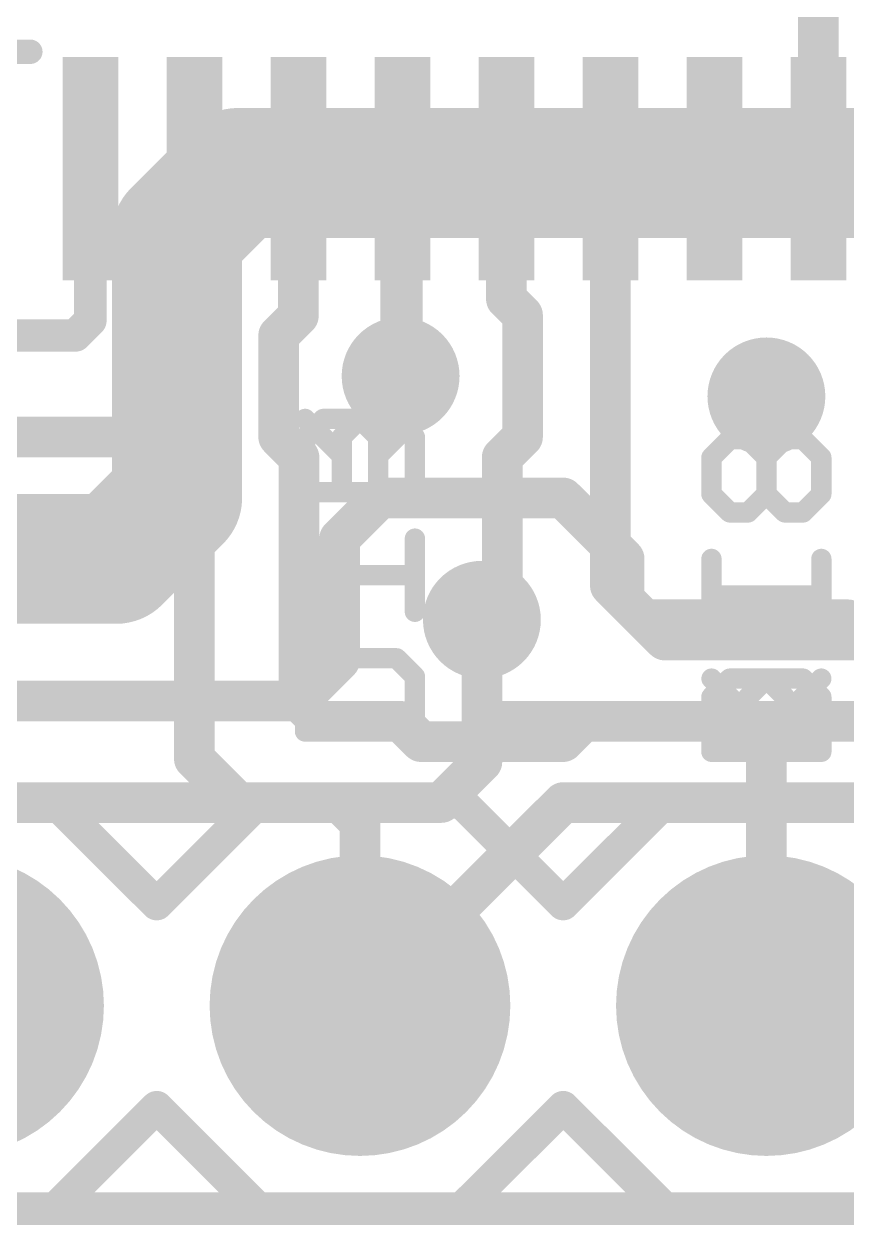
# Model space of a CAD drawing. Extents: x -3 to 111, y -18 to 20.
# Drawn here: x 22.03 to 27.17, y -0.1 to 7.41 of the extents above; entities that cross this region are included whole.
import ezdxf

# ---------------------------------------------------------------- set-up
doc = ezdxf.new("R2010")
doc.units = 0
for name, color, linetype in [('1', 12, 'CONTINUOUS'), ('16', 132, 'CONTINUOUS'), ('17', 110, 'CONTINUOUS'), ('18', 110, 'CONTINUOUS'), ('20', 53, 'CONTINUOUS'), ('21', 41, 'CONTINUOUS'), ('22', 40, 'CONTINUOUS'), ('51', 53, 'CONTINUOUS')]:
    doc.layers.add(name, color=color, linetype=linetype)

# ---------------------------------------------------------------- blocks, each defined once
blk = doc.blocks.new('RECT')
blk.add_solid([(-0.5, -0.5), (0.5, -0.5), (-0.5, 0.5), (0.5, 0.5)])
blk = doc.blocks.new('ROUNDP')
at = {"const_width": 0.5}
blk.add_lwpolyline([(0, -0.25, 1), (0, 0.25, 1), (0, -0.25)], format="xyb", dxfattribs=at)
blk = doc.blocks.new('ROUNDV')
at = {"const_width": 0.5}
blk.add_lwpolyline([(0, -0.25, 1), (0, 0.25, 1), (0, -0.25)], format="xyb", dxfattribs=at)

msp = doc.modelspace()

# ---------------------------------------------------------------- linework, layer by layer
at = {"layer": '1'}
for points, const_width in [([(26.995, 6.504), (26.995, 7.803)], 0.254), ([(23.095, 6.504), (23.095, 4.826)], 0.254), ([(23.745, 6.504), (23.745, 5.584)], 0.254), ([(24.395, 6.504), (24.395, 5.218)], 0.254), ([(25.045, 6.504), (25.045, 5.689)], 0.254), ([(25.695, 6.504), (25.695, 3.896)], 0.254), ([(22.445, 6.504), (22.445, 5.554)], 0.2032), ([(25.045, 5.689), (25.146, 5.588)], 0.254), ([(23.745, 5.584), (23.622, 5.461)], 0.254), ([(25.146, 5.588), (25.146, 4.826)], 0.254), ([(22.445, 5.554), (22.352, 5.461)], 0.2032), ([(22.352, 5.461), (21.844, 5.461)], 0.2032), ([(23.622, 5.461), (23.622, 4.826)], 0.254), ([(24.395, 5.218), (24.384, 5.207)], 0.254), ([(20.535, 4.826), (23.095, 4.826)], 0.254), ([(23.095, 4.826), (23.095, 2.813)], 0.254), ([(23.622, 4.826), (23.749, 4.699)], 0.254), ([(25.146, 4.826), (25.019, 4.699)], 0.254), ([(23.749, 4.699), (23.749, 3.183)], 0.254), ([(25.019, 4.699), (25.019, 3.81)], 0.254), ([(25.695, 3.896), (25.908, 3.683)], 0.254), ([(25.019, 3.81), (24.892, 3.683)], 0.254), ([(25.908, 3.683), (27.178, 3.683)], 0.254), ([(27.178, 3.683), (27.432, 3.429)], 0.254), ([(23.749, 3.183), (23.745, 3.179)], 0.254), ([(23.745, 3.179), (23.876, 3.048)], 0.254), ([(23.876, 3.048), (24.384, 3.048)], 0.254), ([(24.384, 3.048), (24.511, 2.921)], 0.254), ([(25.4, 2.921), (25.527, 3.048)], 0.254), ([(25.527, 3.048), (26.543, 3.048)], 0.254), ([(26.543, 3.048), (26.67, 2.921)], 0.254), ([(24.511, 2.921), (25.4, 2.921)], 0.254), ([(26.67, 2.921), (26.67, 1.27)], 0.254), ([(23.095, 2.813), (23.368, 2.54)], 0.254), ([(23.368, 2.54), (24.003, 2.54)], 0.254), ([(24.003, 2.54), (24.13, 2.413)], 0.254), ([(24.13, 2.413), (24.13, 1.27)], 0.254), ([(0, 0), (43.18, 0)], 0.2032)]:
    msp.add_lwpolyline(points, dxfattribs=dict(at, const_width=const_width))
for points, const_width in [([(23.1585, 6.504, 1), (23.0315, 6.504)], 0.127), ([(23.8085, 6.504, 1), (23.6815, 6.504)], 0.127), ([(24.4585, 6.504, 1), (24.3315, 6.504)], 0.127), ([(25.1085, 6.504, 1), (24.9815, 6.504)], 0.127), ([(25.7585, 6.504, 1), (25.6315, 6.504)], 0.127), ([(22.4958, 6.504, 1), (22.3942, 6.504)], 0.1016), ([(26.9315, 6.504, 1), (27.0585, 6.504)], 0.127), ([(25.0899, 5.7339, 1), (25.0001, 5.6441)], 0.127), ([(23.7899, 5.5391, 1), (23.7001, 5.6289)], 0.127), ([(24.9815, 5.689, 1), (25.1085, 5.689)], 0.127), ([(25.2095, 5.588, 1), (25.0825, 5.588)], 0.127), ([(22.4809, 5.5181, 1), (22.4091, 5.5899)], 0.1016), ([(23.6815, 5.584, 1), (23.8085, 5.584)], 0.127), ([(25.1011, 5.5431, 1), (25.1909, 5.6329)], 0.127), ([(22.352, 5.4102, 1), (22.352, 5.5118)], 0.1016), ([(22.3942, 5.554, 1), (22.4958, 5.554)], 0.1016), ([(23.6855, 5.461, 1), (23.5585, 5.461)], 0.127), ([(23.5771, 5.5059, 1), (23.6669, 5.4161)], 0.127), ([(22.3161, 5.4969, 1), (22.3879, 5.4251)], 0.1016), ([(24.4399, 5.1731, 1), (24.3501, 5.2629)], 0.127), ([(24.3391, 5.2519, 1), (24.4289, 5.1621)], 0.127), ([(24.3315, 5.218, 1), (24.4585, 5.218)], 0.127), ([(23.1585, 4.826, 1), (23.0315, 4.826)], 0.127), ([(23.0315, 4.826, 1), (23.1585, 4.826)], 0.127), ([(23.095, 4.7625, 1), (23.095, 4.8895)], 0.127), ([(23.6669, 4.8709, 1), (23.5771, 4.7811)], 0.127), ([(23.5585, 4.826, 1), (23.6855, 4.826)], 0.127), ([(25.0825, 4.826, 1), (25.2095, 4.826)], 0.127), ([(25.1909, 4.7811, 1), (25.1011, 4.8709)], 0.127), ([(23.8125, 4.699, 1), (23.6855, 4.699)], 0.127), ([(23.7041, 4.6541, 1), (23.7939, 4.7439)], 0.127), ([(25.0825, 4.699, 1), (24.9555, 4.699)], 0.127), ([(24.9741, 4.7439, 1), (25.0639, 4.6541)], 0.127), ([(25.7399, 3.9409, 1), (25.6501, 3.8511)], 0.127), ([(25.0639, 3.7651, 1), (24.9741, 3.8549)], 0.127), ([(25.6315, 3.896, 1), (25.7585, 3.896)], 0.127), ([(24.9555, 3.81, 1), (25.0825, 3.81)], 0.127), ([(24.8471, 3.7279, 1), (24.9369, 3.6381)], 0.127), ([(25.908, 3.7465, 1), (25.908, 3.6195)], 0.127), ([(25.8631, 3.6381, 1), (25.9529, 3.7279)], 0.127), ([(27.2229, 3.7279, 1), (27.1331, 3.6381)], 0.127), ([(27.178, 3.6195, 1), (27.178, 3.7465)], 0.127), ([(23.7899, 3.2239, 1), (23.7001, 3.1341)], 0.127), ([(23.7939, 3.1381, 1), (23.7041, 3.2279)], 0.127), ([(23.7001, 3.2239, 1), (23.7899, 3.1341)], 0.127), ([(23.6855, 3.183, 1), (23.8125, 3.183)], 0.127), ([(23.876, 3.1115, 1), (23.876, 2.9845)], 0.127), ([(23.8311, 3.0031, 1), (23.9209, 3.0929)], 0.127), ([(24.4289, 3.0929, 1), (24.3391, 3.0031)], 0.127), ([(24.384, 2.9845, 1), (24.384, 3.1115)], 0.127), ([(25.527, 3.1115, 1), (25.527, 2.9845)], 0.127), ([(25.5719, 3.0031, 1), (25.4821, 3.0929)], 0.127), ([(26.5879, 3.0929, 1), (26.4981, 3.0031)], 0.127), ([(26.543, 2.9845, 1), (26.543, 3.1115)], 0.127), ([(24.511, 2.9845, 1), (24.511, 2.8575)], 0.127), ([(24.4661, 2.8761, 1), (24.5559, 2.9659)], 0.127), ([(25.3551, 2.9659, 1), (25.4449, 2.8761)], 0.127), ([(25.4, 2.8575, 1), (25.4, 2.9845)], 0.127), ([(26.7335, 2.921, 1), (26.6065, 2.921)], 0.127), ([(26.6251, 2.8761, 1), (26.7149, 2.9659)], 0.127), ([(23.1399, 2.8579, 1), (23.0501, 2.7681)], 0.127), ([(23.0315, 2.813, 1), (23.1585, 2.813)], 0.127), ([(23.368, 2.6035, 1), (23.368, 2.4765)], 0.127), ([(23.3231, 2.4951, 1), (23.4129, 2.5849)], 0.127), ([(24.0479, 2.5849, 1), (23.9581, 2.4951)], 0.127), ([(24.003, 2.4765, 1), (24.003, 2.6035)], 0.127), ([(24.1935, 2.413, 1), (24.0665, 2.413)], 0.127), ([(24.0851, 2.3681, 1), (24.1749, 2.4579)], 0.127), ([(24.0665, 1.27, 1), (24.1935, 1.27)], 0.127), ([(26.6065, 1.27, 1), (26.7335, 1.27)], 0.127)]:
    msp.add_lwpolyline(points, format="xyb", dxfattribs=dict(at, const_width=const_width))
at = {"layer": '16'}
for points, const_width in [([(22.987, 6.096), (23.368, 6.477)], 0.8128), ([(23.368, 6.477), (24.13, 6.477)], 0.8128), ([(24.13, 6.477), (31.242, 6.477)], 0.8128), ([(24.384, 6.223), (24.13, 6.477)], 0.254), ([(22.987, 4.445), (22.987, 6.096)], 0.8128), ([(24.384, 5.207), (24.384, 6.223)], 0.254), ([(22.606, 4.064), (22.987, 4.445)], 0.8128), ([(24.257, 4.445), (24.003, 4.191)], 0.254), ([(25.4, 4.445), (24.257, 4.445)], 0.254), ([(25.781, 4.064), (25.4, 4.445)], 0.254), ([(20.701, 4.064), (22.606, 4.064)], 0.8128), ([(24.003, 4.191), (24.003, 3.429)], 0.254), ([(25.781, 3.81), (25.781, 4.064)], 0.254), ([(26.035, 3.556), (25.781, 3.81)], 0.254), ([(24.892, 3.683), (24.892, 3.048)], 0.254), ([(37.719, 3.556), (26.035, 3.556)], 0.254), ([(24.003, 3.429), (23.749, 3.175)], 0.254), ([(23.749, 3.175), (20.955, 3.175)], 0.254), ([(24.892, 3.048), (24.892, 2.794)], 0.254), ([(38.608, 3.048), (24.892, 3.048)], 0.254), ([(24.892, 2.794), (24.638, 2.54)], 0.254), ([(24.638, 2.54), (21.717, 2.54)], 0.254), ([(25.4, 2.54), (24.13, 1.27)], 0.254), ([(38.227, 2.54), (25.4, 2.54)], 0.254), ([(0, 0), (43.18, 0)], 0.2032)]:
    msp.add_lwpolyline(points, dxfattribs=dict(at, const_width=const_width))
for points, const_width in [([(23.368, 6.6802, 1), (23.368, 6.2738)], 0.4064), ([(23.5117, 6.3333, 1), (23.2243, 6.6207)], 0.4064), ([(24.13, 6.6802, 1), (24.13, 6.2738)], 0.4064), ([(24.13, 6.2738, 1), (24.13, 6.6802)], 0.4064), ([(24.1749, 6.5219, 1), (24.0851, 6.4321)], 0.127), ([(23.1902, 6.096, 1), (22.7838, 6.096)], 0.4064), ([(22.8433, 6.2397, 1), (23.1307, 5.9523)], 0.4064), ([(24.4475, 6.223, 1), (24.3205, 6.223)], 0.127), ([(24.3391, 6.1781, 1), (24.4289, 6.2679)], 0.127), ([(24.3205, 5.207, 1), (24.4475, 5.207)], 0.127), ([(23.1307, 4.3013, 1), (22.8433, 4.5887)], 0.4064), ([(22.7838, 4.445, 1), (23.1902, 4.445)], 0.4064), ([(24.257, 4.5085, 1), (24.257, 4.3815)], 0.127), ([(24.3019, 4.4001, 1), (24.2121, 4.4899)], 0.127), ([(25.4449, 4.4899, 1), (25.3551, 4.4001)], 0.127), ([(25.4, 4.3815, 1), (25.4, 4.5085)], 0.127), ([(22.606, 3.8608, 1), (22.606, 4.2672)], 0.4064), ([(22.4623, 4.2077, 1), (22.7497, 3.9203)], 0.4064), ([(24.0665, 4.191, 1), (23.9395, 4.191)], 0.127), ([(23.9581, 4.2359, 1), (24.0479, 4.1461)], 0.127), ([(25.8445, 4.064, 1), (25.7175, 4.064)], 0.127), ([(25.7361, 4.0191, 1), (25.8259, 4.1089)], 0.127), ([(25.8259, 3.8549, 1), (25.7361, 3.7651)], 0.127), ([(25.7175, 3.81, 1), (25.8445, 3.81)], 0.127), ([(24.9555, 3.683, 1), (24.8285, 3.683)], 0.127), ([(26.035, 3.6195, 1), (26.035, 3.4925)], 0.127), ([(25.9901, 3.5111, 1), (26.0799, 3.6009)], 0.127), ([(24.0479, 3.3841, 1), (23.9581, 3.4739)], 0.127), ([(23.9395, 3.429, 1), (24.0665, 3.429)], 0.127), ([(23.7041, 3.2199, 1), (23.7939, 3.1301)], 0.127), ([(23.749, 3.1115, 1), (23.749, 3.2385)], 0.127), ([(24.9555, 3.048, 1), (24.8285, 3.048)], 0.127), ([(24.892, 3.1115, 1), (24.892, 2.9845)], 0.127), ([(24.8285, 3.048, 1), (24.9555, 3.048)], 0.127), ([(24.8285, 2.794, 1), (24.9555, 2.794)], 0.127), ([(24.9369, 2.7491, 1), (24.8471, 2.8389)], 0.127), ([(24.5931, 2.5849, 1), (24.6829, 2.4951)], 0.127), ([(24.638, 2.4765, 1), (24.638, 2.6035)], 0.127), ([(25.4, 2.6035, 1), (25.4, 2.4765)], 0.127), ([(25.4449, 2.4951, 1), (25.3551, 2.5849)], 0.127), ([(24.0851, 1.3149, 1), (24.1749, 1.2251)], 0.127)]:
    msp.add_lwpolyline(points, format="xyb", dxfattribs=dict(at, const_width=const_width))
at = {"layer": '20', "const_width": 0.2032}
msp.add_lwpolyline([(43.18, 0), (0, 0)], dxfattribs=at)
at = {"layer": '21'}
for points, const_width in [([(21.47, 7.235), (22.07, 7.235)], 0.1524), ([(23.7865, 4.8245), (23.9009, 4.9389)], 0.127), ([(23.9009, 4.9389), (24.1297, 4.9389)], 0.127), ([(24.1297, 4.9389), (24.2441, 4.8245)], 0.127), ([(24.2441, 4.7101), (24.4729, 4.9389)], 0.127), ([(23.7865, 4.4813), (23.7865, 4.8245)], 0.127), ([(24.2441, 4.8245), (24.2441, 4.4813)], 0.127), ([(26.4409, 4.8119), (26.3265, 4.6975)], 0.127), ([(26.6697, 4.6975), (26.7841, 4.8119)], 0.127), ([(26.7841, 4.8119), (26.8985, 4.8119)], 0.127), ([(26.8985, 4.8119), (27.0129, 4.6975)], 0.127), ([(26.3265, 4.6975), (26.3265, 4.4687)], 0.127), ([(26.6697, 4.4687), (26.6697, 4.6975)], 0.127), ([(27.0129, 4.6975), (27.0129, 4.4687)], 0.127), ([(24.4729, 4.4813), (23.7865, 4.4813)], 0.127), ([(26.3265, 4.4687), (26.4409, 4.3543)], 0.127), ([(26.5553, 4.3543), (26.6697, 4.4687)], 0.127), ([(27.0129, 4.4687), (26.8985, 4.3543)], 0.127), ([(26.4409, 4.3543), (26.5553, 4.3543)], 0.127), ([(23.7865, 3.7329), (23.7865, 4.1905)], 0.127), ([(26.3265, 3.6059), (26.3265, 4.0635)], 0.127), ([(24.4729, 3.9617), (23.7865, 3.9617)], 0.127), ([(27.0129, 3.8347), (26.3265, 3.8347)], 0.127), ([(23.9009, 3.4421), (23.7865, 3.3277)], 0.127), ([(24.3585, 3.4421), (23.9009, 3.4421)], 0.127), ([(24.4729, 3.3277), (24.3585, 3.4421)], 0.127), ([(23.7865, 3.3277), (23.7865, 2.9845)], 0.127), ([(24.4729, 2.9845), (24.4729, 3.3277)], 0.127), ([(26.3265, 3.2007), (26.4409, 3.3151)], 0.127), ([(26.4409, 3.3151), (26.6697, 3.3151)], 0.127), ([(26.6697, 3.3151), (26.7841, 3.2007)], 0.127), ([(26.7841, 3.0863), (27.0129, 3.3151)], 0.127), ([(26.3265, 2.8575), (26.3265, 3.2007)], 0.127), ([(26.7841, 3.2007), (26.7841, 2.8575)], 0.127), ([(23.7865, 2.9845), (24.4729, 2.9845)], 0.127), ([(27.0129, 2.8575), (26.3265, 2.8575)], 0.127), ([(20.955, 2.54), (22.225, 2.54)], 0.2032), ([(22.86, 1.905), (22.225, 2.54)], 0.2032), ([(22.86, 1.905), (23.495, 2.54)], 0.2032), ([(23.495, 2.54), (24.765, 2.54)], 0.2032), ([(24.765, 2.54), (25.4, 1.905)], 0.2032), ([(25.4, 1.905), (26.035, 2.54)], 0.2032), ([(26.035, 2.54), (27.305, 2.54)], 0.2032), ([(22.225, 0), (22.86, 0.635)], 0.2032), ([(23.495, 0), (22.86, 0.635)], 0.2032), ([(25.4, 0.635), (24.765, 0)], 0.2032), ([(26.035, 0), (25.4, 0.635)], 0.2032), ([(22.225, 0), (20.955, 0)], 0.2032), ([(24.765, 0), (23.495, 0)], 0.2032), ([(27.305, 0), (26.035, 0)], 0.2032)]:
    msp.add_lwpolyline(points, dxfattribs=dict(at, const_width=const_width))
for points, const_width in [([(22.07, 7.1969, 1), (22.07, 7.2731)], 0.0762), ([(23.9009, 4.9707, 1), (23.9009, 4.9072)], 0.0635), ([(23.9234, 4.9165, 1), (23.8785, 4.9614)], 0.0635), ([(24.1522, 4.9614, 1), (24.1073, 4.9165)], 0.0635), ([(24.1297, 4.9072, 1), (24.1297, 4.9707)], 0.0635), ([(24.4954, 4.9165, 1), (24.4504, 4.9614)], 0.0635), ([(23.8183, 4.8245, 1), (23.7548, 4.8245)], 0.0635), ([(24.2759, 4.8245, 1), (24.2124, 4.8245)], 0.0635), ([(23.7641, 4.847, 1), (23.809, 4.8021)], 0.0635), ([(24.2217, 4.8021, 1), (24.2666, 4.847)], 0.0635), ([(26.4634, 4.7895, 1), (26.4185, 4.8344)], 0.0635), ([(26.7841, 4.8437, 1), (26.7841, 4.7802)], 0.0635), ([(26.8066, 4.7895, 1), (26.7617, 4.8344)], 0.0635), ([(26.921, 4.8344, 1), (26.8761, 4.7895)], 0.0635), ([(26.8985, 4.7802, 1), (26.8985, 4.8437)], 0.0635), ([(24.2217, 4.7326, 1), (24.2666, 4.6877)], 0.0635), ([(26.3583, 4.6975, 1), (26.2948, 4.6975)], 0.0635), ([(26.3041, 4.72, 1), (26.349, 4.6751)], 0.0635), ([(26.7015, 4.6975, 1), (26.638, 4.6975)], 0.0635), ([(26.6473, 4.72, 1), (26.6922, 4.6751)], 0.0635), ([(27.0447, 4.6975, 1), (26.9812, 4.6975)], 0.0635), ([(26.9904, 4.6751, 1), (27.0354, 4.72)], 0.0635), ([(23.7865, 4.5131, 1), (23.7865, 4.4496)], 0.0635), ([(23.7548, 4.4813, 1), (23.8183, 4.4813)], 0.0635), ([(24.2124, 4.4813, 1), (24.2759, 4.4813)], 0.0635), ([(24.4729, 4.4496, 1), (24.4729, 4.5131)], 0.0635), ([(26.349, 4.4912, 1), (26.3041, 4.4463)], 0.0635), ([(26.6922, 4.4463, 1), (26.6473, 4.4912)], 0.0635), ([(27.0354, 4.4463, 1), (26.9904, 4.4912)], 0.0635), ([(26.2948, 4.4687, 1), (26.3583, 4.4687)], 0.0635), ([(26.638, 4.4687, 1), (26.7015, 4.4687)], 0.0635), ([(26.9812, 4.4687, 1), (27.0447, 4.4687)], 0.0635), ([(26.4409, 4.3861, 1), (26.4409, 4.3226)], 0.0635), ([(26.4185, 4.3319, 1), (26.4634, 4.3768)], 0.0635), ([(26.5329, 4.3768, 1), (26.5778, 4.3319)], 0.0635), ([(26.5553, 4.3226, 1), (26.5553, 4.3861)], 0.0635), ([(26.8761, 4.3768, 1), (26.921, 4.3319)], 0.0635), ([(23.8183, 4.1905, 1), (23.7548, 4.1905)], 0.0635), ([(26.3583, 4.0635, 1), (26.2948, 4.0635)], 0.0635), ([(23.7865, 3.9935, 1), (23.7865, 3.93)], 0.0635), ([(24.4729, 3.93, 1), (24.4729, 3.9935)], 0.0635), ([(26.3265, 3.8665, 1), (26.3265, 3.803)], 0.0635), ([(27.0129, 3.803, 1), (27.0129, 3.8665)], 0.0635), ([(23.7548, 3.7329, 1), (23.8183, 3.7329)], 0.0635), ([(26.2948, 3.6059, 1), (26.3583, 3.6059)], 0.0635), ([(23.9009, 3.4738, 1), (23.9009, 3.4103)], 0.0635), ([(23.9234, 3.4196, 1), (23.8785, 3.4645)], 0.0635), ([(24.381, 3.4645, 1), (24.3361, 3.4196)], 0.0635), ([(24.3585, 3.4103, 1), (24.3585, 3.4738)], 0.0635), ([(23.8183, 3.3277, 1), (23.7548, 3.3277)], 0.0635), ([(23.7641, 3.3501, 1), (23.809, 3.3052)], 0.0635), ([(24.5047, 3.3277, 1), (24.4412, 3.3277)], 0.0635), ([(24.4504, 3.3052, 1), (24.4954, 3.3501)], 0.0635), ([(26.4409, 3.3468, 1), (26.4409, 3.2833)], 0.0635), ([(26.4634, 3.2926, 1), (26.4185, 3.3375)], 0.0635), ([(26.6922, 3.3375, 1), (26.6473, 3.2926)], 0.0635), ([(26.6697, 3.2833, 1), (26.6697, 3.3468)], 0.0635), ([(27.0354, 3.2926, 1), (26.9904, 3.3375)], 0.0635), ([(26.3583, 3.2007, 1), (26.2948, 3.2007)], 0.0635), ([(26.3041, 3.2231, 1), (26.349, 3.1782)], 0.0635), ([(26.8159, 3.2007, 1), (26.7524, 3.2007)], 0.0635), ([(26.7617, 3.1782, 1), (26.8066, 3.2231)], 0.0635), ([(26.7617, 3.1087, 1), (26.8066, 3.0638)], 0.0635), ([(23.7865, 3.0163, 1), (23.7865, 2.9527)], 0.0635), ([(23.7548, 2.9845, 1), (23.8183, 2.9845)], 0.0635), ([(24.4412, 2.9845, 1), (24.5047, 2.9845)], 0.0635), ([(24.4729, 2.9527, 1), (24.4729, 3.0163)], 0.0635), ([(26.3265, 2.8893, 1), (26.3265, 2.8257)], 0.0635), ([(26.2948, 2.8575, 1), (26.3583, 2.8575)], 0.0635), ([(26.7524, 2.8575, 1), (26.8159, 2.8575)], 0.0635), ([(27.0129, 2.8257, 1), (27.0129, 2.8893)], 0.0635), ([(22.2609, 2.5759, 1), (22.1891, 2.5041)], 0.1016), ([(22.225, 2.4892, 1), (22.225, 2.5908)], 0.1016), ([(23.495, 2.5908, 1), (23.495, 2.4892)], 0.1016), ([(23.5309, 2.5041, 1), (23.4591, 2.5759)], 0.1016), ([(24.8009, 2.5759, 1), (24.7291, 2.5041)], 0.1016), ([(24.765, 2.4892, 1), (24.765, 2.5908)], 0.1016), ([(26.035, 2.5908, 1), (26.035, 2.4892)], 0.1016), ([(26.0709, 2.5041, 1), (25.9991, 2.5759)], 0.1016), ([(22.8241, 1.9409, 1), (22.8959, 1.8691)], 0.1016), ([(22.8241, 1.8691, 1), (22.8959, 1.9409)], 0.1016), ([(25.3641, 1.9409, 1), (25.4359, 1.8691)], 0.1016), ([(25.3641, 1.8691, 1), (25.4359, 1.9409)], 0.1016), ([(22.8959, 0.6709, 1), (22.8241, 0.5991)], 0.1016), ([(22.8959, 0.5991, 1), (22.8241, 0.6709)], 0.1016), ([(25.4359, 0.6709, 1), (25.3641, 0.5991)], 0.1016), ([(25.4359, 0.5991, 1), (25.3641, 0.6709)], 0.1016), ([(22.1891, 0.0359, 1), (22.2609, -0.0359)], 0.1016), ([(22.225, -0.0508, 1), (22.225, 0.0508)], 0.1016), ([(23.495, 0.0508, 1), (23.495, -0.0508)], 0.1016), ([(23.4591, -0.0359, 1), (23.5309, 0.0359)], 0.1016), ([(24.7291, 0.0359, 1), (24.8009, -0.0359)], 0.1016), ([(24.765, -0.0508, 1), (24.765, 0.0508)], 0.1016), ([(26.035, 0.0508, 1), (26.035, -0.0508)], 0.1016), ([(25.9991, -0.0359, 1), (26.0709, 0.0359)], 0.1016)]:
    msp.add_lwpolyline(points, format="xyb", dxfattribs=dict(at, const_width=const_width))
at = {"layer": '22', "const_width": 0.0635}
for points in [[(23.8096, 4.9614, 1), (23.7646, 4.9165)], [(24.1303, 4.9707, 1), (24.1303, 4.9072)], [(24.1527, 4.9165, 1), (24.1078, 4.9614)], [(24.3815, 4.9614, 1), (24.3366, 4.9165)], [(24.3591, 4.9072, 1), (24.3591, 4.9707)], [(24.0476, 4.8245, 1), (23.9841, 4.8245)], [(24.5052, 4.8245, 1), (24.4417, 4.8245)], [(23.9934, 4.847, 1), (24.0383, 4.8021)], [(24.451, 4.8021, 1), (24.4959, 4.847)], [(26.4415, 4.8437, 1), (26.4415, 4.7802)], [(26.4639, 4.7895, 1), (26.419, 4.8344)], [(26.5783, 4.8344, 1), (26.5334, 4.7895)], [(26.5559, 4.7802, 1), (26.5559, 4.8437)], [(26.9215, 4.8344, 1), (26.8766, 4.7895)], [(23.9934, 4.6877, 1), (24.0383, 4.7326)], [(26.3046, 4.72, 1), (26.3496, 4.6751)], [(26.3589, 4.6975, 1), (26.2954, 4.6975)], [(26.702, 4.6975, 1), (26.6385, 4.6975)], [(26.6478, 4.6751, 1), (26.6927, 4.72)], [(27.0452, 4.6975, 1), (26.9817, 4.6975)], [(26.991, 4.6751, 1), (27.0359, 4.72)], [(23.7871, 4.5131, 1), (23.7871, 4.4496)], [(23.9841, 4.4813, 1), (24.0476, 4.4813)], [(24.4417, 4.4813, 1), (24.5052, 4.4813)], [(24.4735, 4.4496, 1), (24.4735, 4.5131)], [(26.3496, 4.4912, 1), (26.3046, 4.4463)], [(26.6927, 4.4912, 1), (26.6478, 4.4463)], [(27.0359, 4.4463, 1), (26.991, 4.4912)], [(26.2954, 4.4687, 1), (26.3589, 4.4687)], [(26.6385, 4.4687, 1), (26.702, 4.4687)], [(26.9817, 4.4687, 1), (27.0452, 4.4687)], [(26.419, 4.3319, 1), (26.4639, 4.3768)], [(26.7847, 4.3861, 1), (26.7847, 4.3226)], [(26.7622, 4.3319, 1), (26.8071, 4.3768)], [(26.8766, 4.3768, 1), (26.9215, 4.3319)], [(26.8991, 4.3226, 1), (26.8991, 4.3861)], [(24.5052, 4.1905, 1), (24.4417, 4.1905)], [(27.0452, 4.0635, 1), (26.9817, 4.0635)], [(23.7871, 3.9935, 1), (23.7871, 3.93)], [(24.4735, 3.93, 1), (24.4735, 3.9935)], [(26.3271, 3.8665, 1), (26.3271, 3.803)], [(27.0135, 3.803, 1), (27.0135, 3.8665)], [(24.4417, 3.7329, 1), (24.5052, 3.7329)], [(26.9817, 3.6059, 1), (27.0452, 3.6059)], [(23.9015, 3.4738, 1), (23.9015, 3.4103)], [(23.9239, 3.4196, 1), (23.879, 3.4645)], [(24.3815, 3.4645, 1), (24.3366, 3.4196)], [(24.3591, 3.4103, 1), (24.3591, 3.4738)], [(23.7646, 3.3501, 1), (23.8096, 3.3052)], [(23.8189, 3.3277, 1), (23.7554, 3.3277)], [(24.5052, 3.3277, 1), (24.4417, 3.3277)], [(24.451, 3.3052, 1), (24.4959, 3.3501)], [(26.3496, 3.3375, 1), (26.3046, 3.2926)], [(26.6703, 3.3468, 1), (26.6703, 3.2833)], [(26.6927, 3.2926, 1), (26.6478, 3.3375)], [(26.9215, 3.3375, 1), (26.8766, 3.2926)], [(26.8991, 3.2833, 1), (26.8991, 3.3468)], [(26.5876, 3.2007, 1), (26.5241, 3.2007)], [(26.5334, 3.2231, 1), (26.5783, 3.1782)], [(27.0452, 3.2007, 1), (26.9817, 3.2007)], [(26.991, 3.1782, 1), (27.0359, 3.2231)], [(26.5334, 3.0638, 1), (26.5783, 3.1087)], [(23.7871, 3.0163, 1), (23.7871, 2.9527)], [(23.7554, 2.9845, 1), (23.8189, 2.9845)], [(24.4417, 2.9845, 1), (24.5052, 2.9845)], [(24.4735, 2.9527, 1), (24.4735, 3.0163)], [(26.3271, 2.8893, 1), (26.3271, 2.8257)], [(26.5241, 2.8575, 1), (26.5876, 2.8575)], [(26.9817, 2.8575, 1), (27.0452, 2.8575)], [(27.0135, 2.8257, 1), (27.0135, 2.8893)]]:
    msp.add_lwpolyline(points, format="xyb", dxfattribs=at)
at = {"layer": '22', "const_width": 0.127}
for points in [[(24.0159, 4.7101), (23.7871, 4.9389)], [(24.1303, 4.9389), (24.0159, 4.8245)], [(24.3591, 4.9389), (24.1303, 4.9389)], [(24.4735, 4.8245), (24.3591, 4.9389)], [(24.0159, 4.8245), (24.0159, 4.4813)], [(24.4735, 4.4813), (24.4735, 4.8245)], [(26.4415, 4.8119), (26.3271, 4.6975)], [(26.5559, 4.8119), (26.4415, 4.8119)], [(26.6703, 4.6975), (26.5559, 4.8119)], [(26.8991, 4.8119), (27.0135, 4.6975)], [(26.3271, 4.6975), (26.3271, 4.4687)], [(26.6703, 4.4687), (26.6703, 4.6975)], [(27.0135, 4.6975), (27.0135, 4.4687)], [(23.7871, 4.4813), (24.4735, 4.4813)], [(26.3271, 4.4687), (26.4415, 4.3543)], [(26.7847, 4.3543), (26.6703, 4.4687)], [(27.0135, 4.4687), (26.8991, 4.3543)], [(26.8991, 4.3543), (26.7847, 4.3543)], [(24.4735, 3.7329), (24.4735, 4.1905)], [(27.0135, 3.6059), (27.0135, 4.0635)], [(23.7871, 3.9617), (24.4735, 3.9617)], [(26.3271, 3.8347), (27.0135, 3.8347)], [(23.7871, 3.3277), (23.9015, 3.4421)], [(23.9015, 3.4421), (24.3591, 3.4421)], [(24.3591, 3.4421), (24.4735, 3.3277)], [(23.7871, 2.9845), (23.7871, 3.3277)], [(24.4735, 3.3277), (24.4735, 2.9845)], [(26.5559, 3.0863), (26.3271, 3.3151)], [(26.6703, 3.3151), (26.5559, 3.2007)], [(26.8991, 3.3151), (26.6703, 3.3151)], [(27.0135, 3.2007), (26.8991, 3.3151)], [(26.5559, 3.2007), (26.5559, 2.8575)], [(27.0135, 2.8575), (27.0135, 3.2007)], [(24.4735, 2.9845), (23.7871, 2.9845)], [(26.3271, 2.8575), (27.0135, 2.8575)]]:
    msp.add_lwpolyline(points, dxfattribs=at)

# ---------------------------------------------------------------- block references
at = {"layer": '1', "xscale": 0.348, "yscale": 1.397}
for p in [(22.445, 6.504), (23.095, 6.504), (23.745, 6.504), (24.395, 6.504), (25.045, 6.504), (25.695, 6.504), (26.345, 6.504), (26.995, 6.504)]:
    msp.add_blockref('RECT', p, dxfattribs=at)
at = {"layer": '17', "xscale": 1.8796, "yscale": 1.8796, "rotation": 270}
for p in [(21.59, 1.27), (21.59, 1.27), (24.13, 1.27), (24.13, 1.27), (26.67, 1.27), (26.67, 1.27)]:
    msp.add_blockref('ROUNDP', p, dxfattribs=at)
at = {"layer": '18', "xscale": 0.7366, "yscale": 0.7366}
for p in [(24.384, 5.207), (24.384, 5.207), (26.67, 5.08), (26.67, 5.08), (24.892, 3.683), (24.892, 3.683)]:
    msp.add_blockref('ROUNDV', p, dxfattribs=at)
at = {"layer": '51', "xscale": 0.325, "yscale": 0.9344}
for p in [(22.445, 6.7272), (23.095, 6.7272), (23.745, 6.7272), (24.395, 6.7272), (25.045, 6.7272), (25.695, 6.7272), (26.345, 6.7272), (26.995, 6.7272)]:
    msp.add_blockref('RECT', p, dxfattribs=at)
at = {"layer": '51', "xscale": 0.508, "yscale": 0.508, "rotation": 180}
for p in [(24.13, 1.27), (26.67, 1.27)]:
    msp.add_blockref('RECT', p, dxfattribs=at)

doc.saveas('drawing.dxf')
